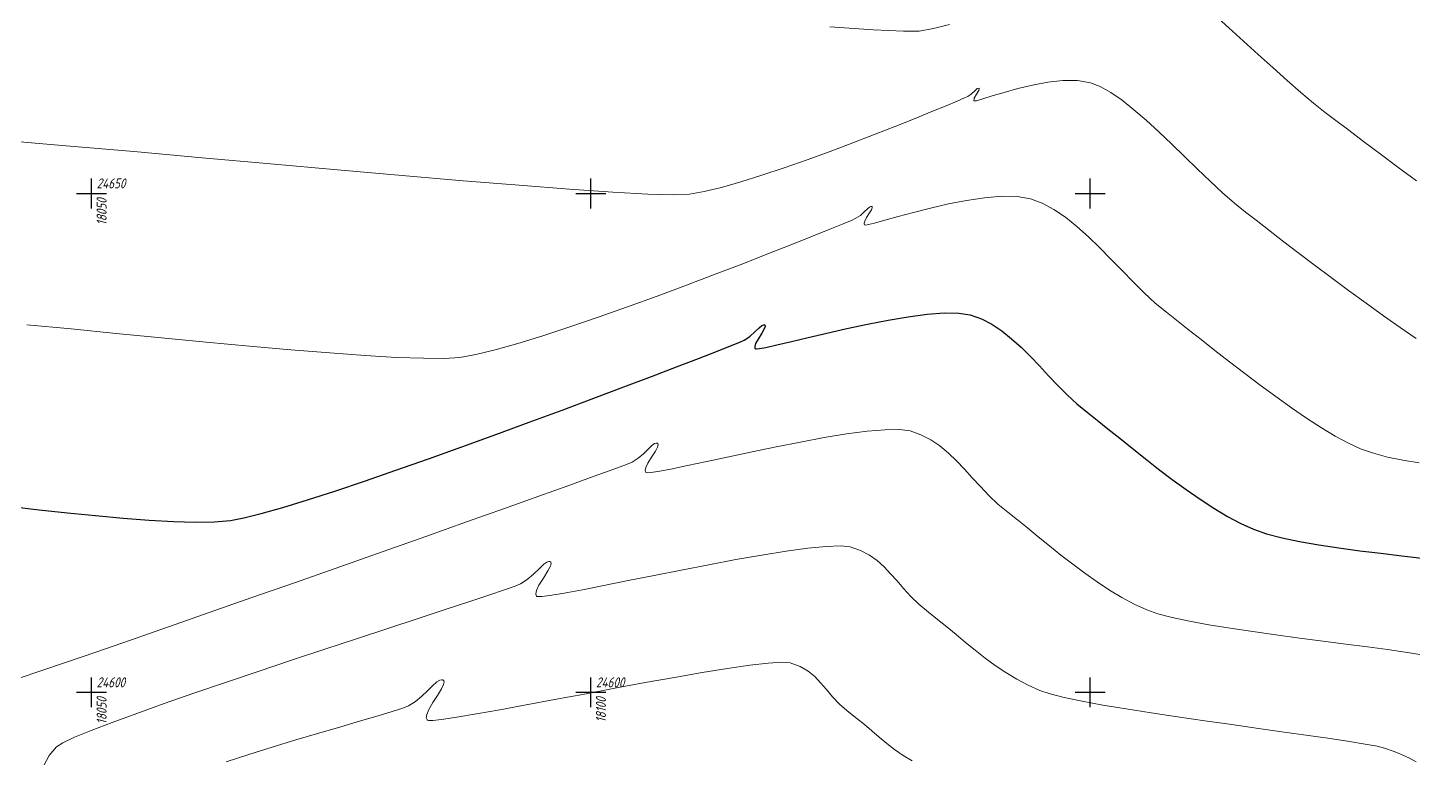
# Model space of a CAD drawing. Header units: metres. Extents: x 2491 to 4492, y 1184 to 2058.
# Drawn here: x 2635.6 to 2774.4, y 1599.6 to 1672.9 of the extents above; entities that cross this region are included whole.
import ezdxf
from ezdxf.enums import TextEntityAlignment as Align

# ---------------------------------------------------------------- set-up
doc = ezdxf.new("R2010")
doc.units = ezdxf.units.M
doc.layers.add('02_Сетка', color=7, linetype='Continuous', transparency=0.6)
doc.layers.add('Сети_Горизонтали.Вспомогательные', color=1, linetype='Continuous', lineweight=9)
doc.layers.add('Сети_Горизонтали.Основные', color=1, linetype='Continuous', lineweight=30)
doc.layers.add('Сетка', color=7, linetype='Continuous')
doc.styles.get("Standard").update_dxf_attribs({"font": 'GOST_0.TTF'})

# ---------------------------------------------------------------- blocks, each defined once
blk = doc.blocks.new('g5_012')
at = {"color": 92}
for points in [[(0, -1.5), (0, 1.5)], [(-1.5, 0), (1.5, 0)]]:
    blk.add_lwpolyline(points, dxfattribs=at)

msp = doc.modelspace()

# ---------------------------------------------------------------- linework, layer by layer
at = {"layer": 'Сети_Горизонтали.Вспомогательные', "color": 42, "linetype": 'Continuous', "lineweight": 9, "flags": 128}
for points, elevation in [([(2774.7, 1657.52), (2772.83, 1658.9), (2771.06, 1660.22), (2769.4, 1661.45), (2767.91, 1662.58), (2766.61, 1663.57), (2765.54, 1664.38), (2764.39, 1665.3), (2763.12, 1666.37), (2761.76, 1667.56), (2760.33, 1668.84), (2758.86, 1670.17), (2757.37, 1671.52), (2755.9, 1672.86), (2754.46, 1674.14)], 20.5), ([(2727.92, 1673.19), (2726.33, 1672.79), (2724.9, 1672.53), (2723.34, 1672.52), (2720.31, 1672.66), (2715.96, 1672.95)], 20.5), ([(2632.9, 1661.58), (2639.47, 1661.03), (2646.25, 1660.44), (2653.11, 1659.83), (2659.95, 1659.22), (2666.66, 1658.62), (2673.12, 1658.06), (2679.22, 1657.53), (2684.84, 1657.07), (2689.88, 1656.68), (2694.22, 1656.38), (2697.74, 1656.19), (2700.34, 1656.12), (2701.9, 1656.18), (2703.37, 1656.44), (2705.1, 1656.86), (2707.04, 1657.41), (2709.15, 1658.07), (2711.37, 1658.82), (2713.67, 1659.62), (2715.99, 1660.47), (2718.27, 1661.33), (2720.49, 1662.18), (2722.57, 1663), (2724.49, 1663.77), (2726.18, 1664.45), (2727.6, 1665.04), (2728.71, 1665.51), (2729.45, 1665.82), (2729.77, 1665.97), (2730.15, 1666.24), (2730.47, 1666.54), (2730.72, 1666.76), (2730.9, 1666.79), (2730.86, 1666.57), (2730.63, 1666.19), (2730.4, 1665.8), (2730.37, 1665.52), (2730.64, 1665.54), (2731.27, 1665.72), (2732.22, 1666.02), (2733.4, 1666.38), (2734.77, 1666.76), (2736.25, 1667.12), (2737.78, 1667.4), (2739.3, 1667.56), (2740.74, 1667.56), (2742.04, 1667.35), (2743.02, 1666.97), (2744.08, 1666.37), (2745.21, 1665.59), (2746.4, 1664.64), (2747.63, 1663.58), (2748.9, 1662.42), (2750.19, 1661.19), (2751.48, 1659.94), (2752.77, 1658.69), (2754.04, 1657.48), (2755.27, 1656.33), (2756.46, 1655.28), (2757.59, 1654.37), (2758.65, 1653.56), (2759.89, 1652.6), (2761.29, 1651.52), (2762.82, 1650.35), (2764.45, 1649.11), (2766.15, 1647.83), (2767.9, 1646.53), (2769.65, 1645.25), (2771.38, 1644), (2773.07, 1642.82), (2774.68, 1641.72)], 21), ([(2635.54, 1643.1), (2639.98, 1642.67), (2644.5, 1642.23), (2649.02, 1641.79), (2653.5, 1641.36), (2657.84, 1640.96), (2661.99, 1640.59), (2665.87, 1640.27), (2669.42, 1640.01), (2672.57, 1639.83), (2675.25, 1639.73), (2677.38, 1639.72), (2678.91, 1639.83), (2680.5, 1640.12), (2682.45, 1640.59), (2684.71, 1641.23), (2687.21, 1642), (2689.91, 1642.88), (2692.75, 1643.85), (2695.68, 1644.89), (2698.65, 1645.97), (2701.6, 1647.07), (2704.48, 1648.16), (2707.23, 1649.21), (2709.81, 1650.22), (2712.16, 1651.14), (2714.22, 1651.97), (2715.95, 1652.66), (2717.29, 1653.21), (2718.18, 1653.58), (2718.57, 1653.76), (2719.01, 1654.05), (2719.39, 1654.4), (2719.72, 1654.72), (2719.93, 1654.89), (2720.06, 1654.95), (2720.14, 1654.94), (2720.17, 1654.93), (2720.19, 1654.9), (2720.2, 1654.81), (2720.13, 1654.62), (2719.94, 1654.3), (2719.64, 1653.84), (2719.45, 1653.49), (2719.39, 1653.27), (2719.4, 1653.16), (2719.42, 1653.11), (2719.45, 1653.1), (2719.54, 1653.09), (2719.82, 1653.14), (2720.41, 1653.28), (2721.46, 1653.56), (2722.78, 1653.93), (2724.32, 1654.35), (2726.03, 1654.79), (2727.82, 1655.2), (2729.65, 1655.56), (2731.45, 1655.83), (2733.15, 1655.97), (2734.7, 1655.94), (2736.03, 1655.72), (2737.22, 1655.28), (2738.39, 1654.66), (2739.55, 1653.86), (2740.7, 1652.94), (2741.84, 1651.92), (2742.97, 1650.82), (2744.09, 1649.68), (2745.21, 1648.52), (2746.32, 1647.38), (2747.43, 1646.29), (2748.54, 1645.27), (2749.65, 1644.35), (2750.68, 1643.55), (2751.85, 1642.63), (2753.14, 1641.61), (2754.52, 1640.52), (2755.98, 1639.38), (2757.5, 1638.22), (2759.05, 1637.05), (2760.61, 1635.89), (2762.17, 1634.78), (2763.69, 1633.74), (2765.17, 1632.78), (2766.57, 1631.94), (2767.88, 1631.23), (2769.08, 1630.67), (2770.38, 1630.21), (2771.81, 1629.83), (2773.34, 1629.51), (2774.95, 1629.25)], 21.5), ([(2634.86, 1607.72), (2636.85, 1608.38), (2639.4, 1609.25), (2642.45, 1610.3), (2645.92, 1611.5), (2649.73, 1612.83), (2653.81, 1614.25), (2658.07, 1615.75), (2662.45, 1617.28), (2666.87, 1618.84), (2671.24, 1620.38), (2675.5, 1621.89), (2679.57, 1623.33), (2683.36, 1624.68), (2686.81, 1625.91), (2689.83, 1627), (2692.36, 1627.91), (2694.31, 1628.62), (2695.6, 1629.1), (2696.17, 1629.33), (2696.75, 1629.71), (2697.28, 1630.17), (2697.75, 1630.62), (2698.14, 1631), (2698.41, 1631.18), (2698.57, 1631.24), (2698.67, 1631.22), (2698.71, 1631.2), (2698.74, 1631.16), (2698.76, 1631.05), (2698.7, 1630.82), (2698.49, 1630.42), (2698.11, 1629.83), (2697.73, 1629.22), (2697.52, 1628.78), (2697.46, 1628.5), (2697.49, 1628.36), (2697.52, 1628.3), (2697.55, 1628.28), (2697.67, 1628.27), (2698.02, 1628.29), (2698.74, 1628.39), (2700.04, 1628.64), (2701.7, 1628.98), (2703.65, 1629.4), (2705.83, 1629.87), (2708.16, 1630.36), (2710.57, 1630.86), (2713, 1631.34), (2715.38, 1631.78), (2717.63, 1632.15), (2719.69, 1632.42), (2721.48, 1632.58), (2722.94, 1632.6), (2724, 1632.46), (2725.08, 1632.08), (2726.07, 1631.57), (2726.98, 1630.95), (2727.83, 1630.23), (2728.64, 1629.45), (2729.43, 1628.62), (2730.22, 1627.75), (2731.03, 1626.87), (2731.87, 1625.99), (2732.78, 1625.13), (2733.76, 1624.32), (2734.73, 1623.55), (2735.76, 1622.73), (2736.83, 1621.85), (2737.94, 1620.94), (2739.09, 1620.02), (2740.28, 1619.1), (2741.48, 1618.19), (2742.71, 1617.32), (2743.95, 1616.5), (2745.19, 1615.75), (2746.44, 1615.08), (2747.69, 1614.52), (2748.8, 1614.14), (2750.24, 1613.76), (2751.96, 1613.4), (2753.91, 1613.04), (2756.04, 1612.69), (2758.3, 1612.35), (2760.63, 1612.02), (2763, 1611.7), (2765.35, 1611.39), (2767.63, 1611.09), (2769.79, 1610.81), (2771.78, 1610.54), (2773.55, 1610.28), (2775.05, 1610.04)], 22.5), ([(2637.26, 1598.92), (2637.77, 1599.92), (2638.51, 1600.8), (2639.15, 1601.21), (2640.33, 1601.76), (2642, 1602.45), (2644.09, 1603.25), (2646.54, 1604.15), (2649.28, 1605.13), (2652.27, 1606.17), (2655.44, 1607.26), (2658.72, 1608.36), (2662.06, 1609.48), (2665.39, 1610.59), (2668.65, 1611.66), (2671.78, 1612.7), (2674.72, 1613.66), (2677.42, 1614.55), (2679.8, 1615.33), (2681.8, 1616), (2683.37, 1616.53), (2684.45, 1616.91), (2684.96, 1617.12), (2685.66, 1617.57), (2686.29, 1618.11), (2686.84, 1618.65), (2687.31, 1619.09), (2687.62, 1619.32), (2687.82, 1619.38), (2687.93, 1619.36), (2687.98, 1619.33), (2688.02, 1619.29), (2688.04, 1619.16), (2687.97, 1618.89), (2687.72, 1618.42), (2687.27, 1617.71), (2686.82, 1616.99), (2686.57, 1616.46), (2686.5, 1616.14), (2686.53, 1615.97), (2686.57, 1615.9), (2686.6, 1615.87), (2686.74, 1615.85), (2687.12, 1615.87), (2687.91, 1615.97), (2689.34, 1616.2), (2691.17, 1616.54), (2693.33, 1616.97), (2695.75, 1617.45), (2698.35, 1617.97), (2701.07, 1618.51), (2703.82, 1619.05), (2706.54, 1619.56), (2709.15, 1620.02), (2711.57, 1620.41), (2713.74, 1620.71), (2715.59, 1620.89), (2717.03, 1620.94), (2717.99, 1620.83), (2719.02, 1620.47), (2719.91, 1620.01), (2720.69, 1619.46), (2721.39, 1618.83), (2722.04, 1618.15), (2722.68, 1617.42), (2723.34, 1616.66), (2724.07, 1615.87), (2724.88, 1615.08), (2725.82, 1614.3), (2726.74, 1613.57), (2727.66, 1612.82), (2728.6, 1612.04), (2729.54, 1611.25), (2730.51, 1610.47), (2731.5, 1609.7), (2732.52, 1608.95), (2733.57, 1608.24), (2734.67, 1607.58), (2735.8, 1606.97), (2736.99, 1606.44), (2738, 1606.1), (2739.43, 1605.75), (2741.21, 1605.38), (2743.3, 1604.99), (2745.63, 1604.6), (2748.14, 1604.2), (2750.78, 1603.8), (2753.49, 1603.41), (2756.21, 1603.02), (2758.89, 1602.64), (2761.46, 1602.28), (2763.87, 1601.94), (2766.06, 1601.62), (2767.98, 1601.33), (2769.56, 1601.07), (2770.75, 1600.85), (2771.49, 1600.66), (2772.46, 1600.32), (2773.28, 1599.99), (2774, 1599.66), (2774.66, 1599.31)], 23), ([(2655.49, 1599.28), (2657.76, 1600.03), (2660.11, 1600.77), (2662.48, 1601.49), (2664.78, 1602.18), (2666.97, 1602.81), (2668.97, 1603.39), (2670.71, 1603.9), (2672.14, 1604.33), (2673.18, 1604.67), (2673.76, 1604.9), (2674.45, 1605.35), (2675.09, 1605.88), (2675.67, 1606.42), (2676.18, 1606.92), (2676.61, 1607.3), (2676.91, 1607.48), (2677.1, 1607.52), (2677.2, 1607.5), (2677.25, 1607.46), (2677.29, 1607.42), (2677.33, 1607.3), (2677.28, 1607.06), (2677.07, 1606.62), (2676.66, 1605.95), (2676.19, 1605.23), (2675.79, 1604.53), (2675.58, 1604.03), (2675.54, 1603.72), (2675.58, 1603.56), (2675.62, 1603.49), (2675.66, 1603.47), (2675.8, 1603.44), (2676.21, 1603.45), (2677.07, 1603.54), (2678.6, 1603.76), (2680.57, 1604.09), (2682.92, 1604.51), (2685.55, 1605), (2688.39, 1605.53), (2691.38, 1606.09), (2694.42, 1606.67), (2697.46, 1607.23), (2700.4, 1607.76), (2703.18, 1608.24), (2705.72, 1608.65), (2707.95, 1608.98), (2709.78, 1609.19), (2711.15, 1609.27), (2711.97, 1609.21), (2712.98, 1608.84), (2713.78, 1608.38), (2714.44, 1607.83), (2715.03, 1607.21), (2715.61, 1606.53), (2716.23, 1605.81), (2716.97, 1605.05), (2717.87, 1604.28), (2718.66, 1603.65), (2719.42, 1603.02), (2720.16, 1602.39), (2720.89, 1601.76), (2721.65, 1601.13), (2722.44, 1600.53), (2723.28, 1599.94), (2724.19, 1599.38)], 23.5)]:
    msp.add_lwpolyline(points, dxfattribs=dict(at, elevation=elevation))
at = {"layer": 'Сети_Горизонтали.Основные', "color": 40, "linetype": 'Continuous', "lineweight": 30, "elevation": 22, "flags": 128}
msp.add_lwpolyline([(2634, 1624.87), (2636.79, 1624.56), (2639.62, 1624.25), (2642.43, 1623.97), (2645.18, 1623.72), (2647.8, 1623.52), (2650.24, 1623.38), (2652.44, 1623.32), (2654.35, 1623.34), (2655.92, 1623.47), (2657.26, 1623.73), (2659.02, 1624.17), (2661.16, 1624.78), (2663.63, 1625.54), (2666.37, 1626.43), (2669.34, 1627.43), (2672.49, 1628.51), (2675.76, 1629.66), (2679.11, 1630.86), (2682.5, 1632.09), (2685.86, 1633.32), (2689.15, 1634.54), (2692.31, 1635.73), (2695.31, 1636.86), (2698.09, 1637.92), (2700.6, 1638.88), (2702.79, 1639.72), (2704.61, 1640.43), (2706.02, 1640.99), (2706.95, 1641.36), (2707.37, 1641.54), (2707.94, 1641.93), (2708.43, 1642.38), (2708.86, 1642.79), (2709.13, 1643.02), (2709.3, 1643.09), (2709.4, 1643.08), (2709.44, 1643.06), (2709.47, 1643.02), (2709.48, 1642.91), (2709.39, 1642.67), (2709.14, 1642.25), (2708.76, 1641.65), (2708.51, 1641.2), (2708.43, 1640.91), (2708.44, 1640.76), (2708.47, 1640.71), (2708.5, 1640.69), (2708.6, 1640.68), (2708.9, 1640.71), (2709.54, 1640.82), (2710.66, 1641.07), (2712.1, 1641.41), (2713.78, 1641.81), (2715.66, 1642.25), (2717.66, 1642.71), (2719.73, 1643.15), (2721.8, 1643.56), (2723.81, 1643.9), (2725.7, 1644.15), (2727.4, 1644.28), (2728.86, 1644.27), (2730.02, 1644.09), (2731.13, 1643.7), (2732.18, 1643.15), (2733.19, 1642.48), (2734.16, 1641.7), (2735.1, 1640.85), (2736.03, 1639.93), (2736.94, 1638.97), (2737.86, 1637.99), (2738.78, 1637.01), (2739.72, 1636.07), (2740.7, 1635.17), (2741.71, 1634.33), (2742.71, 1633.55), (2743.8, 1632.67), (2744.98, 1631.72), (2746.23, 1630.72), (2747.53, 1629.69), (2748.87, 1628.64), (2750.24, 1627.59), (2751.63, 1626.58), (2753.03, 1625.61), (2754.41, 1624.71), (2755.77, 1623.89), (2757.1, 1623.18), (2758.38, 1622.6), (2759.69, 1622.14), (2761.24, 1621.73), (2763, 1621.36), (2764.91, 1621.03), (2766.93, 1620.73), (2769.03, 1620.45), (2771.14, 1620.19), (2773.22, 1619.95), (2775.23, 1619.72)], dxfattribs=at)

# ---------------------------------------------------------------- block references
at = {"layer": '02_Сетка', "color": 92, "linetype": 'Continuous', "lineweight": 15, "ltscale": 0.5}
for p in [(2642.03, 1656.26), (2692.03, 1656.26), (2742.03, 1656.26), (2642.03, 1606.26), (2692.03, 1606.26), (2742.03, 1606.26)]:
    msp.add_blockref('g5_012', p, dxfattribs=at)

# ---------------------------------------------------------------- texts
at = {"layer": 'Сетка', "color": 3, "oblique": 15}
for s, p in [('24650', (2642.53, 1656.76)), ('24600', (2642.53, 1606.76)), ('24600', (2692.53, 1606.76))]:
    msp.add_text(s, height=1, dxfattribs=at).set_placement(p)
for s, p in [('18050', (2642.53, 1655.76)), ('18050', (2642.53, 1605.76)), ('18100', (2692.53, 1605.76))]:
    msp.add_text(s, height=1, rotation=90, dxfattribs=at).set_placement(p, align=Align.TOP_RIGHT)

doc.saveas('drawing.dxf')
